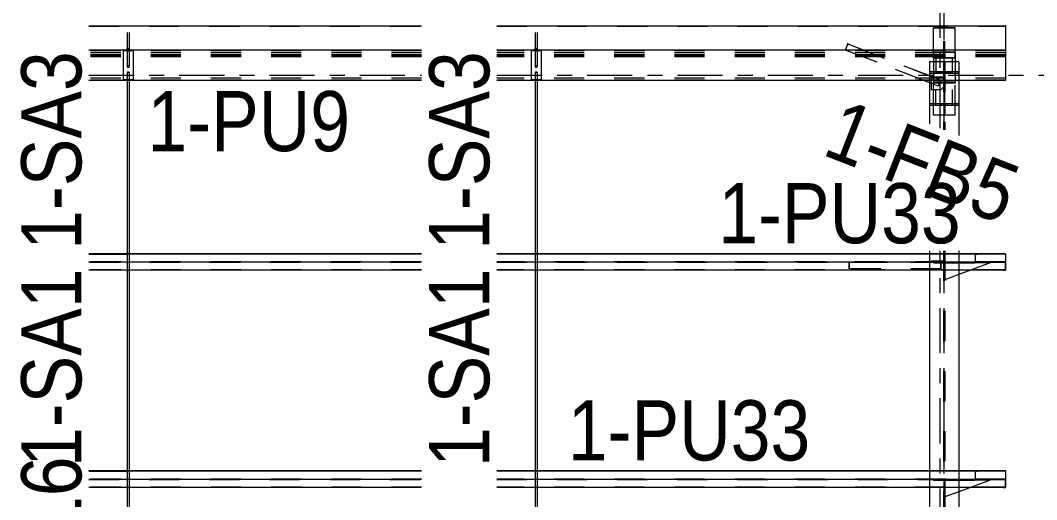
# Model space of a CAD drawing. Header units: millimetres. Extents: x -49 to 1122, y -181 to 639.
# Drawn here: x 1002.4 to 1070, y 532 to 563.9 of the extents above; entities that cross this region are included whole.
import ezdxf

# ---------------------------------------------------------------- set-up
doc = ezdxf.new("R2010")
doc.units = ezdxf.units.MM
for name, pattern in [('XKITLINE00', [0]), ('XKITLINE02', [4, 2, -2]), ('XKITLINE03', [6, 3, -1, 1, -1])]:
    doc.linetypes.add(name, pattern=pattern)
for name, color, linetype, lineweight in [('Part', 2, 'Continuous', 0), ('PartMark', 7, 'Continuous', 0), ('S-grid', 1, 'Continuous', 0)]:
    doc.layers.add(name, color=color, linetype=linetype, lineweight=lineweight)
doc.styles.add('ARIAL', font='ARIAL.TTF')

# ---------------------------------------------------------------- blocks, each defined once
blk = doc.blocks.new('*A1700')
at = {"layer": 'S-grid', "color": 1, "linetype": 'XKITLINE03', "lineweight": 0}
for p, q in [((1006.998, 560.222), (1029.107, 560.222)), ((1034.107, 560.222), (1095.778, 560.222))]:
    blk.add_line(p, q, dxfattribs=at)
blk = doc.blocks.new('*A1703')
at = {"layer": 'S-grid', "color": 1, "linetype": 'XKITLINE03', "lineweight": 0}
for p, q in [((1006.998, 560.222), (1029.107, 560.222)), ((1034.107, 560.222), (1096.056, 560.222))]:
    blk.add_line(p, q, dxfattribs=at)
blk = doc.blocks.new('*A2146')
at = {"layer": 'Part', "color": 7, "linetype": 'XKITLINE02', "lineweight": 0}
for p, q in [((1009.548, 563.04), (1009.548, 562.983)), ((1009.681, 563.04), (1009.681, 562.983)), ((1009.548, 561.879), (1009.548, 560.789)), ((1009.681, 561.879), (1009.681, 560.789)), ((1009.568, 560.835), (1009.548, 560.789)), ((1009.548, 560.789), (1009.568, 560.742)), ((1009.615, 560.855), (1009.568, 560.835)), ((1009.568, 560.742), (1009.615, 560.723)), ((1009.662, 560.835), (1009.615, 560.855)), ((1009.615, 560.723), (1009.662, 560.742)), ((1009.681, 560.789), (1009.662, 560.835)), ((1009.662, 560.742), (1009.681, 560.789))]:
    blk.add_line(p, q, dxfattribs=at)
at = {"layer": 'Part', "color": 2, "linetype": 'XKITLINE00', "lineweight": 0}
for p, q in [((1009.548, 562.983), (1009.548, 561.879)), ((1009.681, 562.983), (1009.681, 561.879))]:
    blk.add_line(p, q, dxfattribs=at)
blk = doc.blocks.new('*A2147')
at = {"layer": 'Part', "color": 7, "linetype": 'XKITLINE02', "lineweight": 0}
for p, q in [((1009.568, 560.414), (1009.548, 560.409)), ((1009.548, 560.409), (1009.548, 559.856)), ((1009.548, 560.409), (1009.568, 560.404)), ((1009.615, 560.416), (1009.568, 560.414)), ((1009.568, 560.404), (1009.615, 560.402)), ((1009.662, 560.414), (1009.615, 560.416)), ((1009.615, 560.402), (1009.662, 560.404)), ((1009.681, 560.409), (1009.662, 560.414)), ((1009.662, 560.404), (1009.681, 560.409)), ((1009.681, 560.409), (1009.681, 559.856)), ((1009.548, 548.342), (1009.548, 547.235)), ((1009.681, 548.342), (1009.681, 547.235)), ((1009.548, 547.235), (1009.568, 547.24)), ((1009.568, 547.23), (1009.548, 547.235)), ((1009.568, 547.24), (1009.615, 547.242)), ((1009.615, 547.228), (1009.568, 547.23)), ((1009.615, 547.242), (1009.662, 547.24)), ((1009.662, 547.23), (1009.615, 547.228)), ((1009.662, 547.24), (1009.681, 547.235)), ((1009.681, 547.235), (1009.662, 547.23))]:
    blk.add_line(p, q, dxfattribs=at)
at = {"layer": 'Part', "color": 2, "linetype": 'XKITLINE00', "lineweight": 0}
for p, q in [((1009.548, 559.856), (1009.548, 548.342)), ((1009.681, 559.856), (1009.681, 548.342))]:
    blk.add_line(p, q, dxfattribs=at)
blk = doc.blocks.new('*A2148')
at = {"layer": 'Part', "color": 7, "linetype": 'XKITLINE02', "lineweight": 0}
for p, q in [((1009.948, 561.823), (1009.281, 561.823)), ((1009.281, 561.823), (1009.281, 559.912)), ((1009.948, 561.823), (1009.948, 559.912)), ((1009.948, 559.912), (1009.281, 559.912))]:
    blk.add_line(p, q, dxfattribs=at)
blk = doc.blocks.new('*A2149')
at = {"layer": 'Part', "color": 7, "linetype": 'XKITLINE02', "lineweight": 0}
for p, q in [((1063.789, 560.085), (1062.956, 560.085)), ((1062.956, 560.079), (1062.956, 560.085)), ((1062.956, 560.085), (1062.956, 559.25)), ((1063.789, 560.079), (1062.956, 560.079)), ((1063.789, 560.079), (1063.789, 560.085)), ((1063.789, 560.085), (1063.789, 559.416)), ((1062.956, 559.25), (1062.956, 559.255)), ((1062.956, 559.25), (1063.622, 559.25)), ((1063.622, 559.25), (1063.789, 559.416)), ((1063.622, 559.25), (1063.622, 559.255))]:
    blk.add_line(p, q, dxfattribs=at)
blk = doc.blocks.new('*A2150')
at = {"layer": 'Part', "color": 7, "linetype": 'XKITLINE02', "lineweight": 0}
for p, q in [((1063.806, 561.378), (1063.806, 562.483)), ((1063.806, 562.483), (1063.861, 562.483)), ((1063.861, 562.483), (1063.861, 561.378)), ((1063.861, 561.378), (1063.806, 561.378))]:
    blk.add_line(p, q, dxfattribs=at)
blk = doc.blocks.new('*A2151')
at = {"layer": 'Part', "color": 7, "linetype": 'XKITLINE02', "lineweight": 0}
for p, q in [((1063.111, 561.372), (1063.111, 563.367)), ((1064.556, 563.367), (1063.111, 563.367)), ((1063.111, 563.361), (1064.556, 563.361)), ((1064.556, 561.372), (1064.556, 563.367)), ((1063.111, 561.378), (1063.111, 561.372)), ((1063.111, 561.378), (1064.556, 561.378)), ((1063.111, 561.372), (1064.556, 561.372)), ((1064.556, 561.372), (1064.556, 561.378))]:
    blk.add_line(p, q, dxfattribs=at)
blk = doc.blocks.new('*A2152')
at = {"layer": 'Part', "color": 7, "linetype": 'XKITLINE02', "lineweight": 0}
for p, q in [((1057.271, 561.886), (1057.434, 562.298)), ((1057.271, 561.889), (1057.426, 562.279)), ((1057.426, 562.279), (1057.426, 562.309)), ((1063.587, 559.873), (1057.426, 562.279)), ((1057.434, 562.298), (1057.434, 562.33)), ((1057.434, 562.298), (1063.595, 559.891)), ((1063.094, 559.615), (1057.271, 561.889)), ((1057.271, 561.889), (1057.271, 561.886)), ((1062.469, 559.856), (1057.271, 561.886)), ((1063.433, 559.48), (1062.861, 559.703)), ((1063.595, 559.891), (1063.433, 559.48)), ((1063.433, 559.48), (1063.433, 559.481)), ((1063.485, 559.615), (1063.587, 559.873)), ((1063.587, 559.876), (1063.587, 559.873)), ((1063.595, 559.891), (1063.595, 559.897))]:
    blk.add_line(p, q, dxfattribs=at)
at = {"layer": 'Part', "color": 2, "linetype": 'XKITLINE00', "lineweight": 0}
blk.add_line((1062.861, 559.703), (1062.469, 559.856), dxfattribs=at)
blk = doc.blocks.new('*A2153')
at = {"layer": 'Part', "color": 7, "linetype": 'XKITLINE02', "lineweight": 0}
for p, q in [((1036.657, 561.893), (1036.657, 562.039)), ((1036.677, 561.94), (1036.657, 561.893)), ((1036.724, 561.959), (1036.677, 561.94)), ((1036.771, 561.94), (1036.724, 561.959)), ((1036.791, 561.893), (1036.771, 561.94)), ((1036.791, 561.893), (1036.791, 562.039)), ((1036.657, 561.893), (1036.677, 561.847)), ((1036.677, 561.847), (1036.724, 561.828)), ((1036.724, 561.828), (1036.771, 561.847)), ((1036.771, 561.847), (1036.791, 561.893))]:
    blk.add_line(p, q, dxfattribs=at)
blk = doc.blocks.new('*A2154')
at = {"layer": 'Part', "color": 2, "linetype": 'XKITLINE00', "lineweight": 0}
for p, q in [((1063.806, 559.69), (1063.806, 558.579)), ((1063.861, 559.69), (1063.861, 558.579)), ((1063.806, 558.579), (1063.861, 558.579))]:
    blk.add_line(p, q, dxfattribs=at)
at = {"layer": 'Part', "color": 7, "linetype": 'XKITLINE02', "lineweight": 0}
blk.add_line((1063.806, 559.69), (1063.861, 559.69), dxfattribs=at)
blk.add_line((1063.806, 559.69), (1063.861, 559.69), dxfattribs=at)
blk = doc.blocks.new('*A2155')
at = {"layer": 'Part', "color": 2, "linetype": 'XKITLINE00', "lineweight": 0}
for p, q in [((1063.111, 559.69), (1063.111, 559.745)), ((1063.111, 559.745), (1064.556, 559.745)), ((1064.556, 559.69), (1063.111, 559.69)), ((1064.556, 559.745), (1064.556, 559.69))]:
    blk.add_line(p, q, dxfattribs=at)
blk = doc.blocks.new('*A2156')
at = {"layer": 'Part', "color": 2, "linetype": 'XKITLINE00', "lineweight": 0}
for p, q in [((1063.111, 561.745), (1063.111, 559.745)), ((1064.556, 561.745), (1063.111, 561.745)), ((1064.556, 561.745), (1064.556, 559.745)), ((1064.556, 559.745), (1063.111, 559.745))]:
    blk.add_line(p, q, dxfattribs=at)
at = {"layer": 'Part', "color": 7, "linetype": 'XKITLINE02', "lineweight": 0}
for p, q in [((1063.111, 561.745), (1064.556, 561.745)), ((1063.111, 559.745), (1064.556, 559.745))]:
    blk.add_line(p, q, dxfattribs=at)
blk = doc.blocks.new('*A2157')
at = {"layer": 'Part', "color": 7, "linetype": 'XKITLINE02', "lineweight": 0}
for p, q in [((1063.611, 547.778), (1057.255, 547.778)), ((1057.255, 547.778), (1057.255, 547.756)), ((1063.598, 547.756), (1057.255, 547.756)), ((1057.515, 547.333), (1057.515, 547.756)), ((1057.529, 547.333), (1057.529, 547.778)), ((1063.338, 547.756), (1063.338, 547.778)), ((1063.338, 547.778), (1063.611, 547.778)), ((1063.598, 547.756), (1063.338, 547.756)), ((1063.598, 547.333), (1063.598, 547.756)), ((1063.611, 547.778), (1063.611, 547.333)), ((1063.611, 547.333), (1057.515, 547.333)), ((1063.611, 547.333), (1063.598, 547.333))]:
    blk.add_line(p, q, dxfattribs=at)
blk = doc.blocks.new('*A2158')
at = {"layer": 'Part', "color": 7, "linetype": 'XKITLINE02', "lineweight": 0}
for p, q in [((1062.956, 547.778), (1062.956, 547.833)), ((1063.789, 547.833), (1062.956, 547.833)), ((1063.789, 547.833), (1062.956, 547.833)), ((1062.956, 547.778), (1063.789, 547.778)), ((1063.789, 547.778), (1062.956, 547.778)), ((1062.956, 547.778), (1062.956, 547.778)), ((1063.622, 547.778), (1063.622, 547.833)), ((1063.789, 547.778), (1063.789, 547.833)), ((1063.789, 547.778), (1063.789, 547.778))]:
    blk.add_line(p, q, dxfattribs=at)
blk = doc.blocks.new('*A2159')
at = {"layer": 'Part', "color": 7, "linetype": 'XKITLINE02', "lineweight": 0}
for p, q in [((1063.806, 547.722), (1063.806, 547.242)), ((1063.806, 547.722), (1063.861, 547.722)), ((1063.861, 547.722), (1063.806, 547.722)), ((1063.861, 547.242), (1063.861, 547.722))]:
    blk.add_line(p, q, dxfattribs=at)
at = {"layer": 'Part', "color": 2, "linetype": 'XKITLINE00', "lineweight": 0}
for p, q in [((1063.806, 547.242), (1063.806, 546.611)), ((1063.861, 546.611), (1063.861, 547.242)), ((1063.806, 546.611), (1063.861, 546.611))]:
    blk.add_line(p, q, dxfattribs=at)
blk = doc.blocks.new('*A2160')
at = {"layer": 'Part', "color": 7, "linetype": 'XKITLINE02', "lineweight": 0}
for p, q in [((1063.111, 547.722), (1063.111, 547.778)), ((1063.111, 547.778), (1064.556, 547.778)), ((1064.556, 547.722), (1064.556, 547.778)), ((1063.111, 547.722), (1064.556, 547.722))]:
    blk.add_line(p, q, dxfattribs=at)
blk = doc.blocks.new('*A2161')
at = {"layer": 'Part', "color": 7, "linetype": 'XKITLINE02', "lineweight": 0}
for p, q in [((1063.794, 558.296), (1062.861, 558.296)), ((1062.861, 558.296), (1062.861, 558.207)), ((1062.861, 558.207), (1063.794, 558.207)), ((1063.628, 558.296), (1063.628, 558.207)), ((1063.794, 558.207), (1063.794, 558.296))]:
    blk.add_line(p, q, dxfattribs=at)
blk = doc.blocks.new('*A2162')
at = {"layer": 'Part', "color": 7, "linetype": 'XKITLINE02', "lineweight": 0}
for p, q in [((1063.794, 560.441), (1062.861, 560.441)), ((1062.861, 560.441), (1062.861, 560.352)), ((1062.861, 560.352), (1063.794, 560.352)), ((1063.628, 560.441), (1063.628, 560.352)), ((1063.794, 560.352), (1063.794, 560.441))]:
    blk.add_line(p, q, dxfattribs=at)
blk = doc.blocks.new('*A2163')
at = {"layer": 'Part', "color": 7, "linetype": 'XKITLINE02', "lineweight": 0}
for p, q in [((1063.8, 558.295), (1063.8, 557.555)), ((1063.867, 558.295), (1063.8, 558.295)), ((1063.8, 558.227), (1063.867, 558.227)), ((1063.8, 558.201), (1063.867, 558.201)), ((1063.8, 558.043), (1063.867, 558.043)), ((1063.867, 558.295), (1063.867, 557.555)), ((1063.8, 557.578), (1063.867, 557.578)), ((1063.8, 557.555), (1063.867, 557.555))]:
    blk.add_line(p, q, dxfattribs=at)
blk = doc.blocks.new('*A2164')
at = {"layer": 'Part', "color": 7, "linetype": 'XKITLINE02', "lineweight": 0}
for p, q in [((1063.8, 561.126), (1063.8, 560.461)), ((1063.867, 561.126), (1063.8, 561.126)), ((1063.8, 561.11), (1063.867, 561.11)), ((1063.8, 560.644), (1063.867, 560.644)), ((1063.8, 560.61), (1063.867, 560.61)), ((1063.867, 561.126), (1063.867, 560.461)), ((1063.8, 560.537), (1063.867, 560.537)), ((1063.8, 560.461), (1063.867, 560.461))]:
    blk.add_line(p, q, dxfattribs=at)
blk = doc.blocks.new('*A2165')
at = {"layer": 'Part', "color": 7, "linetype": 'XKITLINE02', "lineweight": 0}
for p, q in [((1063.111, 557.555), (1063.111, 561.11)), ((1064.556, 561.11), (1063.111, 561.11)), ((1064.556, 557.555), (1064.556, 561.11)), ((1064.556, 557.555), (1063.111, 557.555))]:
    blk.add_line(p, q, dxfattribs=at)
blk = doc.blocks.new('*A2166')
at = {"layer": 'Part', "color": 7, "linetype": 'XKITLINE02', "lineweight": 0}
for p, q in [((1036.657, 563.04), (1036.657, 562.983)), ((1036.791, 563.04), (1036.791, 562.983)), ((1036.657, 561.879), (1036.657, 560.789)), ((1036.791, 561.879), (1036.791, 560.789)), ((1036.677, 560.835), (1036.657, 560.789)), ((1036.657, 560.789), (1036.677, 560.742)), ((1036.724, 560.855), (1036.677, 560.835)), ((1036.677, 560.742), (1036.724, 560.723)), ((1036.771, 560.835), (1036.724, 560.855)), ((1036.724, 560.723), (1036.771, 560.742)), ((1036.791, 560.789), (1036.771, 560.835)), ((1036.771, 560.742), (1036.791, 560.789))]:
    blk.add_line(p, q, dxfattribs=at)
at = {"layer": 'Part', "color": 2, "linetype": 'XKITLINE00', "lineweight": 0}
for p, q in [((1036.657, 562.983), (1036.657, 561.879)), ((1036.791, 562.983), (1036.791, 561.879))]:
    blk.add_line(p, q, dxfattribs=at)
blk = doc.blocks.new('*A2167')
at = {"layer": 'Part', "color": 7, "linetype": 'XKITLINE02', "lineweight": 0}
for p, q in [((1036.677, 560.414), (1036.657, 560.409)), ((1036.657, 560.409), (1036.657, 559.856)), ((1036.657, 560.409), (1036.677, 560.404)), ((1036.724, 560.416), (1036.677, 560.414)), ((1036.677, 560.404), (1036.724, 560.402)), ((1036.771, 560.414), (1036.724, 560.416)), ((1036.724, 560.402), (1036.771, 560.404)), ((1036.791, 560.409), (1036.771, 560.414)), ((1036.771, 560.404), (1036.791, 560.409)), ((1036.791, 560.409), (1036.791, 559.856)), ((1036.657, 548.342), (1036.657, 547.235)), ((1036.791, 548.342), (1036.791, 547.235)), ((1036.657, 547.235), (1036.677, 547.24)), ((1036.677, 547.23), (1036.657, 547.235)), ((1036.677, 547.24), (1036.724, 547.242)), ((1036.724, 547.228), (1036.677, 547.23)), ((1036.724, 547.242), (1036.771, 547.24)), ((1036.771, 547.23), (1036.724, 547.228)), ((1036.771, 547.24), (1036.791, 547.235)), ((1036.791, 547.235), (1036.771, 547.23))]:
    blk.add_line(p, q, dxfattribs=at)
at = {"layer": 'Part', "color": 2, "linetype": 'XKITLINE00', "lineweight": 0}
for p, q in [((1036.657, 559.856), (1036.657, 548.342)), ((1036.791, 559.856), (1036.791, 548.342))]:
    blk.add_line(p, q, dxfattribs=at)
blk = doc.blocks.new('*A2168')
at = {"layer": 'Part', "color": 7, "linetype": 'XKITLINE02', "lineweight": 0}
for p, q in [((1037.057, 561.823), (1036.391, 561.823)), ((1036.391, 561.823), (1036.391, 559.912)), ((1037.057, 561.823), (1037.057, 559.912)), ((1037.057, 559.912), (1036.391, 559.912))]:
    blk.add_line(p, q, dxfattribs=at)
blk = doc.blocks.new('*A2169')
at = {"layer": 'Part', "color": 7, "linetype": 'XKITLINE02', "lineweight": 0}
for p, q in [((1066.056, 533.889), (1065.889, 533.889)), ((1065.889, 533.889), (1065.889, 533.333)), ((1065.909, 533.353), (1065.909, 533.869)), ((1065.909, 533.869), (1066.056, 533.869)), ((1066.056, 533.869), (1066.056, 533.889)), ((1065.889, 533.333), (1067.891, 533.333)), ((1067.911, 533.353), (1065.909, 533.353)), ((1067.891, 533.333), (1067.891, 532.818)), ((1067.911, 532.798), (1067.911, 533.353)), ((1067.891, 532.818), (1067.744, 532.818)), ((1067.744, 532.818), (1067.744, 532.798)), ((1067.744, 532.798), (1067.911, 532.798))]:
    blk.add_line(p, q, dxfattribs=at)
blk = doc.blocks.new('*A2172')
at = {"layer": 'Part', "color": 7, "linetype": 'XKITLINE02', "lineweight": 0}
for p, q in [((1063.872, 533.278), (1063.872, 532.167)), ((1066.889, 533.278), (1063.872, 533.278)), ((1066.889, 533.278), (1065.586, 532.798)), ((1064.806, 532.51), (1063.872, 532.167))]:
    blk.add_line(p, q, dxfattribs=at)
at = {"layer": 'Part', "color": 2, "linetype": 'XKITLINE00', "lineweight": 0}
blk.add_line((1065.586, 532.798), (1064.806, 532.51), dxfattribs=at)
blk = doc.blocks.new('*A2173')
at = {"layer": 'Part', "color": 7, "linetype": 'XKITLINE02', "lineweight": 0}
for p, q in [((1063.872, 533.333), (1063.872, 533.278)), ((1067.761, 533.333), (1063.872, 533.333)), ((1063.872, 533.278), (1067.761, 533.278)), ((1067.761, 533.278), (1067.761, 533.333))]:
    blk.add_line(p, q, dxfattribs=at)
blk = doc.blocks.new('*A2178')
at = {"layer": 'Part', "color": 7, "linetype": 'XKITLINE02', "lineweight": 0}
for p, q in [((1066.056, 548.333), (1065.889, 548.333)), ((1065.889, 548.333), (1065.889, 547.778)), ((1065.889, 547.778), (1067.891, 547.778)), ((1065.909, 547.798), (1065.909, 548.313)), ((1065.909, 548.313), (1066.056, 548.313)), ((1067.911, 547.798), (1065.909, 547.798)), ((1066.056, 548.313), (1066.056, 548.333)), ((1067.891, 547.778), (1067.891, 547.262)), ((1067.911, 547.242), (1067.911, 547.798)), ((1067.891, 547.262), (1067.744, 547.262)), ((1067.744, 547.262), (1067.744, 547.242)), ((1067.744, 547.242), (1067.911, 547.242))]:
    blk.add_line(p, q, dxfattribs=at)
blk = doc.blocks.new('*A2179')
at = {"layer": 'Part', "color": 7, "linetype": 'XKITLINE02', "lineweight": 0}
for p, q in [((1063.872, 547.778), (1063.872, 547.722)), ((1067.761, 547.778), (1063.872, 547.778)), ((1067.761, 547.722), (1067.761, 547.778)), ((1063.872, 547.722), (1067.761, 547.722))]:
    blk.add_line(p, q, dxfattribs=at)
blk = doc.blocks.new('*A2180')
at = {"layer": 'Part', "color": 7, "linetype": 'XKITLINE02', "lineweight": 0}
for p, q in [((1063.872, 547.722), (1063.872, 546.611)), ((1066.889, 547.722), (1063.872, 547.722)), ((1066.889, 547.722), (1065.586, 547.242)), ((1064.806, 546.955), (1063.872, 546.611))]:
    blk.add_line(p, q, dxfattribs=at)
at = {"layer": 'Part', "color": 2, "linetype": 'XKITLINE00', "lineweight": 0}
blk.add_line((1065.586, 547.242), (1064.806, 546.955), dxfattribs=at)
blk = doc.blocks.new('*A2181')
at = {"layer": 'Part', "color": 7, "linetype": 'XKITLINE02', "lineweight": 0}
for p, q in [((1064.806, 558.296), (1063.872, 558.296)), ((1063.872, 558.296), (1063.872, 558.207)), ((1063.872, 558.207), (1064.806, 558.207)), ((1064.039, 558.296), (1064.039, 558.207)), ((1064.806, 558.207), (1064.806, 558.296))]:
    blk.add_line(p, q, dxfattribs=at)
blk = doc.blocks.new('*A2182')
at = {"layer": 'Part', "color": 7, "linetype": 'XKITLINE02', "lineweight": 0}
for p, q in [((1064.806, 560.441), (1063.872, 560.441)), ((1063.872, 560.441), (1063.872, 560.352)), ((1063.872, 560.352), (1064.806, 560.352)), ((1064.039, 560.441), (1064.039, 560.352)), ((1064.806, 560.352), (1064.806, 560.441))]:
    blk.add_line(p, q, dxfattribs=at)
blk = doc.blocks.new('*A2341')
at = {"layer": 'S-grid', "color": 1, "linetype": 'XKITLINE03', "lineweight": 0}
for p, q in [((1063.556, 556.694), (1063.556, 621.333)), ((1063.556, 427.722), (1063.556, 548.533))]:
    blk.add_line(p, q, dxfattribs=at)
blk = doc.blocks.new('*A2343')
at = {"layer": 'S-grid', "color": 1, "linetype": 'XKITLINE03', "lineweight": 0}
for p, q in [((1063.833, 556.586), (1063.833, 621.333)), ((1063.833, 427.722), (1063.833, 548.533))]:
    blk.add_line(p, q, dxfattribs=at)
blk = doc.blocks.new('*A2360')
at = {"layer": 'Part', "color": 7, "linetype": 'XKITLINE02', "lineweight": 0}
for p, q in [((1062.861, 561.11), (1062.861, 559.856)), ((1064.806, 561.11), (1062.861, 561.11)), ((1063.794, 561.11), (1063.794, 556.601)), ((1063.872, 561.11), (1063.872, 556.571)), ((1064.806, 561.11), (1064.806, 559.856)), ((1063.794, 548.533), (1063.794, 460.111)), ((1063.872, 548.533), (1063.872, 460.111)), ((1062.861, 548.333), (1062.861, 547.242)), ((1064.806, 548.333), (1064.806, 547.242)), ((1062.861, 533.889), (1062.861, 532.798)), ((1064.806, 533.889), (1064.806, 532.798))]:
    blk.add_line(p, q, dxfattribs=at)
at = {"layer": 'Part', "color": 2, "linetype": 'XKITLINE00', "lineweight": 0}
for p, q in [((1062.861, 559.856), (1062.861, 556.966)), ((1064.806, 559.856), (1064.806, 556.206)), ((1062.861, 548.533), (1062.861, 548.333)), ((1064.806, 548.533), (1064.806, 548.333)), ((1062.861, 547.242), (1062.861, 533.889)), ((1064.806, 547.242), (1064.806, 533.889)), ((1062.861, 532.798), (1062.861, 513.498)), ((1064.806, 532.798), (1064.806, 513.293))]:
    blk.add_line(p, q, dxfattribs=at)
blk = doc.blocks.new('*A2370')
at = {"layer": 'Part', "color": 2, "linetype": 'XKITLINE00', "lineweight": 0}
for p, q in [((1036.677, 548.345), (1036.657, 548.342)), ((1036.657, 548.342), (1036.657, 547.798)), ((1036.657, 548.342), (1036.677, 548.339)), ((1036.724, 548.347), (1036.677, 548.345)), ((1036.677, 548.339), (1036.724, 548.337)), ((1036.771, 548.345), (1036.724, 548.347)), ((1036.724, 548.337), (1036.771, 548.339)), ((1036.791, 548.342), (1036.771, 548.345)), ((1036.771, 548.339), (1036.791, 548.342)), ((1036.791, 548.342), (1036.791, 547.798)), ((1036.657, 547.242), (1036.657, 533.898)), ((1036.791, 547.242), (1036.791, 533.898))]:
    blk.add_line(p, q, dxfattribs=at)
at = {"layer": 'Part', "color": 7, "linetype": 'XKITLINE02', "lineweight": 0}
for p, q in [((1036.657, 547.798), (1036.657, 547.242)), ((1036.791, 547.798), (1036.791, 547.242)), ((1036.657, 533.898), (1036.657, 532.789)), ((1036.791, 533.898), (1036.791, 532.789)), ((1036.657, 532.789), (1036.677, 532.792)), ((1036.677, 532.786), (1036.657, 532.789)), ((1036.677, 532.792), (1036.724, 532.794)), ((1036.724, 532.784), (1036.677, 532.786)), ((1036.724, 532.794), (1036.771, 532.792)), ((1036.771, 532.786), (1036.724, 532.784)), ((1036.771, 532.792), (1036.791, 532.789)), ((1036.791, 532.789), (1036.771, 532.786))]:
    blk.add_line(p, q, dxfattribs=at)
blk = doc.blocks.new('*A2371')
at = {"layer": 'Part', "color": 7, "linetype": 'XKITLINE02', "lineweight": 0}
for p, q in [((1063.806, 533.278), (1063.806, 532.798)), ((1063.806, 533.278), (1063.861, 533.278)), ((1063.861, 533.278), (1063.806, 533.278)), ((1063.861, 532.798), (1063.861, 533.278))]:
    blk.add_line(p, q, dxfattribs=at)
at = {"layer": 'Part', "color": 2, "linetype": 'XKITLINE00', "lineweight": 0}
for p, q in [((1063.806, 532.798), (1063.806, 532.167)), ((1063.861, 532.167), (1063.861, 532.798)), ((1063.806, 532.167), (1063.861, 532.167))]:
    blk.add_line(p, q, dxfattribs=at)
blk = doc.blocks.new('*A2372')
at = {"layer": 'Part', "color": 7, "linetype": 'XKITLINE02', "lineweight": 0}
for p, q in [((1063.111, 533.278), (1063.111, 533.333)), ((1063.111, 533.333), (1064.556, 533.333)), ((1063.111, 533.278), (1064.556, 533.278)), ((1064.556, 533.278), (1064.556, 533.333))]:
    blk.add_line(p, q, dxfattribs=at)
blk = doc.blocks.new('*A2405')
at = {"layer": 'Part', "color": 2, "linetype": 'XKITLINE00', "lineweight": 0}
for p, q in [((1029.107, 561.879), (1006.998, 561.879)), ((1067.911, 561.879), (1034.107, 561.879)), ((1067.911, 561.879), (1067.911, 559.856)), ((1029.107, 559.856), (1006.998, 559.856)), ((1063.111, 559.856), (1034.107, 559.856)), ((1067.911, 559.856), (1064.556, 559.856))]:
    blk.add_line(p, q, dxfattribs=at)
at = {"layer": 'Part', "color": 7, "linetype": 'XKITLINE02', "lineweight": 0}
for p, q in [((1029.107, 561.859), (1006.998, 561.859)), ((1029.107, 561.712), (1006.998, 561.712)), ((1067.911, 561.859), (1034.107, 561.859)), ((1067.911, 561.712), (1034.107, 561.712)), ((1029.107, 560.023), (1006.998, 560.023)), ((1067.911, 560.023), (1034.107, 560.023)), ((1029.107, 559.876), (1006.998, 559.876)), ((1067.911, 559.876), (1034.107, 559.876)), ((1064.556, 559.856), (1063.111, 559.856))]:
    blk.add_line(p, q, dxfattribs=at)
blk = doc.blocks.new('*A2411')
at = {"layer": 'Part', "color": 7, "linetype": 'XKITLINE02', "lineweight": 0}
for p, q in [((1009.548, 561.893), (1009.548, 562.039)), ((1009.568, 561.94), (1009.548, 561.893)), ((1009.615, 561.959), (1009.568, 561.94)), ((1009.662, 561.94), (1009.615, 561.959)), ((1009.681, 561.893), (1009.662, 561.94)), ((1009.681, 561.893), (1009.681, 562.039)), ((1009.548, 561.893), (1009.568, 561.847)), ((1009.568, 561.847), (1009.615, 561.828)), ((1009.615, 561.828), (1009.662, 561.847)), ((1009.662, 561.847), (1009.681, 561.893))]:
    blk.add_line(p, q, dxfattribs=at)
blk = doc.blocks.new('*A2492')
at = {"layer": 'Part', "color": 2, "linetype": 'XKITLINE00', "lineweight": 0}
for p, q in [((1009.548, 548.333), (1006.998, 548.333)), ((1006.998, 548.313), (1009.548, 548.313)), ((1006.998, 547.798), (1029.107, 547.798)), ((1029.107, 548.333), (1009.681, 548.333)), ((1029.107, 548.313), (1009.681, 548.313)), ((1036.657, 548.333), (1034.107, 548.333)), ((1036.657, 548.313), (1034.107, 548.313)), ((1034.107, 547.798), (1067.911, 547.798)), ((1067.911, 548.333), (1036.791, 548.333)), ((1067.911, 548.313), (1036.791, 548.313)), ((1067.911, 548.333), (1067.911, 548.313)), ((1067.911, 548.313), (1067.911, 547.242)), ((1029.107, 547.242), (1006.998, 547.242)), ((1067.911, 547.242), (1034.107, 547.242))]:
    blk.add_line(p, q, dxfattribs=at)
at = {"layer": 'Part', "color": 7, "linetype": 'XKITLINE02', "lineweight": 0}
for p, q in [((1029.107, 547.798), (1006.998, 547.798)), ((1006.998, 547.778), (1029.107, 547.778)), ((1029.107, 547.778), (1006.998, 547.778)), ((1029.107, 548.333), (1009.548, 548.333)), ((1009.681, 548.333), (1009.548, 548.333)), ((1009.681, 548.313), (1009.548, 548.313)), ((1036.791, 548.333), (1034.107, 548.333)), ((1067.911, 547.798), (1034.107, 547.798)), ((1034.107, 547.778), (1067.911, 547.778)), ((1067.911, 547.778), (1034.107, 547.778)), ((1036.791, 548.313), (1036.657, 548.313)), ((1067.911, 548.313), (1036.657, 548.313)), ((1029.107, 547.262), (1006.998, 547.262)), ((1067.911, 547.262), (1034.107, 547.262))]:
    blk.add_line(p, q, dxfattribs=at)
blk = doc.blocks.new('*A2493')
at = {"layer": 'Part', "color": 2, "linetype": 'XKITLINE00', "lineweight": 0}
for p, q in [((1009.548, 533.889), (1006.998, 533.889)), ((1006.998, 533.869), (1009.548, 533.869)), ((1029.107, 533.889), (1009.681, 533.889)), ((1029.107, 533.869), (1009.681, 533.869)), ((1036.657, 533.889), (1034.107, 533.889)), ((1036.657, 533.869), (1034.107, 533.869)), ((1067.911, 533.889), (1036.791, 533.889)), ((1067.911, 533.869), (1036.791, 533.869)), ((1067.911, 533.889), (1067.911, 533.869)), ((1067.911, 533.869), (1067.911, 532.798)), ((1006.998, 533.353), (1029.107, 533.353)), ((1034.107, 533.353), (1067.911, 533.353)), ((1029.107, 532.798), (1006.998, 532.798)), ((1067.911, 532.798), (1034.107, 532.798))]:
    blk.add_line(p, q, dxfattribs=at)
at = {"layer": 'Part', "color": 7, "linetype": 'XKITLINE02', "lineweight": 0}
for p, q in [((1029.107, 533.889), (1009.548, 533.889)), ((1009.681, 533.889), (1009.548, 533.889)), ((1009.681, 533.869), (1009.548, 533.869)), ((1036.791, 533.889), (1034.107, 533.889)), ((1036.791, 533.869), (1036.657, 533.869)), ((1067.911, 533.869), (1036.657, 533.869)), ((1029.107, 533.353), (1006.998, 533.353)), ((1006.998, 533.333), (1029.107, 533.333)), ((1029.107, 533.333), (1006.998, 533.333)), ((1067.911, 533.353), (1034.107, 533.353)), ((1034.107, 533.333), (1067.911, 533.333)), ((1067.911, 533.333), (1034.107, 533.333)), ((1029.107, 532.818), (1006.998, 532.818)), ((1067.911, 532.818), (1034.107, 532.818))]:
    blk.add_line(p, q, dxfattribs=at)
blk = doc.blocks.new('*A2514')
at = {"layer": 'Part', "color": 2, "linetype": 'XKITLINE00', "lineweight": 0}
for p, q in [((1009.568, 533.901), (1009.548, 533.898)), ((1009.548, 533.898), (1009.548, 533.353)), ((1009.548, 533.898), (1009.568, 533.894)), ((1009.615, 533.902), (1009.568, 533.901)), ((1009.568, 533.894), (1009.615, 533.893)), ((1009.662, 533.901), (1009.615, 533.902)), ((1009.615, 533.893), (1009.662, 533.894)), ((1009.681, 533.898), (1009.662, 533.901)), ((1009.662, 533.894), (1009.681, 533.898)), ((1009.681, 533.898), (1009.681, 533.353)), ((1009.548, 532.798), (1009.548, 518.582)), ((1009.681, 532.798), (1009.681, 518.567)), ((1009.548, 518.023), (1009.548, 518.01)), ((1009.568, 518.007), (1009.548, 518.01)), ((1009.615, 518.006), (1009.568, 518.007)), ((1009.662, 518.007), (1009.615, 518.006)), ((1009.677, 518.009), (1009.662, 518.007))]:
    blk.add_line(p, q, dxfattribs=at)
at = {"layer": 'Part', "color": 7, "linetype": 'XKITLINE02', "lineweight": 0}
for p, q in [((1009.548, 533.353), (1009.548, 532.798)), ((1009.681, 533.353), (1009.681, 532.798)), ((1009.548, 518.582), (1009.548, 518.023)), ((1009.681, 518.567), (1009.681, 518.01)), ((1009.548, 518.01), (1009.568, 518.013)), ((1009.568, 518.013), (1009.615, 518.015)), ((1009.615, 518.015), (1009.662, 518.013)), ((1009.662, 518.013), (1009.681, 518.01)), ((1009.681, 518.01), (1009.677, 518.009))]:
    blk.add_line(p, q, dxfattribs=at)
blk = doc.blocks.new('*A2515')
at = {"layer": 'Part', "color": 2, "linetype": 'XKITLINE00', "lineweight": 0}
for p, q in [((1009.568, 548.345), (1009.548, 548.342)), ((1009.548, 548.342), (1009.548, 547.798)), ((1009.548, 548.342), (1009.568, 548.339)), ((1009.615, 548.347), (1009.568, 548.345)), ((1009.568, 548.339), (1009.615, 548.337)), ((1009.662, 548.345), (1009.615, 548.347)), ((1009.615, 548.337), (1009.662, 548.339)), ((1009.681, 548.342), (1009.662, 548.345)), ((1009.662, 548.339), (1009.681, 548.342)), ((1009.681, 548.342), (1009.681, 547.798)), ((1009.548, 547.242), (1009.548, 533.898)), ((1009.681, 547.242), (1009.681, 533.898))]:
    blk.add_line(p, q, dxfattribs=at)
at = {"layer": 'Part', "color": 7, "linetype": 'XKITLINE02', "lineweight": 0}
for p, q in [((1009.548, 547.798), (1009.548, 547.242)), ((1009.681, 547.798), (1009.681, 547.242)), ((1009.548, 533.898), (1009.548, 532.789)), ((1009.681, 533.898), (1009.681, 532.789)), ((1009.548, 532.789), (1009.568, 532.792)), ((1009.568, 532.786), (1009.548, 532.789)), ((1009.568, 532.792), (1009.615, 532.794)), ((1009.615, 532.784), (1009.568, 532.786)), ((1009.615, 532.794), (1009.662, 532.792)), ((1009.662, 532.786), (1009.615, 532.784)), ((1009.662, 532.792), (1009.681, 532.789)), ((1009.681, 532.789), (1009.662, 532.786))]:
    blk.add_line(p, q, dxfattribs=at)
blk = doc.blocks.new('*A2517')
at = {"layer": 'Part', "color": 2, "linetype": 'XKITLINE00', "lineweight": 0}
for p, q in [((1036.677, 533.901), (1036.657, 533.898)), ((1036.657, 533.898), (1036.657, 533.353)), ((1036.657, 533.898), (1036.677, 533.895)), ((1036.724, 533.902), (1036.677, 533.901)), ((1036.677, 533.895), (1036.724, 533.894)), ((1036.771, 533.901), (1036.724, 533.902)), ((1036.724, 533.894), (1036.771, 533.895)), ((1036.791, 533.898), (1036.771, 533.901)), ((1036.771, 533.895), (1036.791, 533.898)), ((1036.791, 533.898), (1036.791, 533.353)), ((1036.657, 532.798), (1036.657, 515.723)), ((1036.791, 532.798), (1036.791, 515.709)), ((1036.657, 515.164), (1036.657, 515.151)), ((1036.677, 515.148), (1036.657, 515.151)), ((1036.724, 515.147), (1036.677, 515.148)), ((1036.771, 515.148), (1036.724, 515.147)), ((1036.787, 515.15), (1036.771, 515.148))]:
    blk.add_line(p, q, dxfattribs=at)
at = {"layer": 'Part', "color": 7, "linetype": 'XKITLINE02', "lineweight": 0}
for p, q in [((1036.657, 533.353), (1036.657, 532.798)), ((1036.791, 533.353), (1036.791, 532.798)), ((1036.657, 515.723), (1036.657, 515.164)), ((1036.791, 515.709), (1036.791, 515.151)), ((1036.657, 515.151), (1036.677, 515.154)), ((1036.677, 515.154), (1036.724, 515.155)), ((1036.724, 515.155), (1036.771, 515.154)), ((1036.771, 515.154), (1036.791, 515.151)), ((1036.791, 515.151), (1036.787, 515.15))]:
    blk.add_line(p, q, dxfattribs=at)
blk = doc.blocks.new('*A2525')
at = {"layer": 'Part', "color": 2, "linetype": 'XKITLINE00', "lineweight": 0}
for p, q in [((1006.998, 563.492), (1029.107, 563.492)), ((1034.107, 563.492), (1067.911, 563.492)), ((1067.911, 563.539), (1067.911, 563.492)), ((1067.911, 563.492), (1067.911, 561.879))]:
    blk.add_line(p, q, dxfattribs=at)
at = {"layer": 'Part', "color": 7, "linetype": 'XKITLINE02', "lineweight": 0}
for p, q in [((1006.998, 563.474), (1029.107, 563.474)), ((1034.107, 563.474), (1067.911, 563.474)), ((1029.107, 561.592), (1006.998, 561.592)), ((1029.107, 561.59), (1006.998, 561.59)), ((1029.107, 561.501), (1006.998, 561.501)), ((1029.107, 561.483), (1006.998, 561.483)), ((1029.107, 561.446), (1006.998, 561.446)), ((1029.107, 561.424), (1006.998, 561.424)), ((1067.911, 561.592), (1034.107, 561.592)), ((1067.911, 561.59), (1034.107, 561.59)), ((1067.911, 561.501), (1034.107, 561.501)), ((1067.911, 561.483), (1034.107, 561.483)), ((1067.911, 561.446), (1034.107, 561.446)), ((1067.911, 561.424), (1034.107, 561.424)), ((1067.911, 561.879), (1067.911, 561.424))]:
    blk.add_line(p, q, dxfattribs=at)
blk = doc.blocks.new('*A2526')
at = {"layer": 'Part', "color": 7, "linetype": 'XKITLINE02', "lineweight": 0}
for p, q in [((1063.278, 561.394), (1063.278, 560.349)), ((1063.802, 561.299), (1063.802, 558.304)), ((1063.864, 558.304), (1063.864, 561.299)), ((1064.389, 560.349), (1064.389, 561.394)), ((1063.278, 560.444), (1064.389, 560.444)), ((1063.278, 560.349), (1063.802, 560.349)), ((1063.864, 560.349), (1064.389, 560.349)), ((1063.278, 558.209), (1063.278, 559.255)), ((1064.389, 558.209), (1064.389, 559.255)), ((1063.802, 558.304), (1063.278, 558.304)), ((1063.278, 558.209), (1064.389, 558.209)), ((1064.389, 558.304), (1063.864, 558.304))]:
    blk.add_line(p, q, dxfattribs=at)
blk = doc.blocks.new('*A2808')
at = {"layer": 'PartMark', "color": 3, "style": 'ARIAL', "width": 0.85}
blk.add_text('1-PU9', height=4, dxfattribs=at).set_placement((1010.889, 555.156))
blk = doc.blocks.new('*A2811')
at = {"layer": 'PartMark', "color": 3, "style": 'ARIAL', "width": 0.85}
blk.add_text('1-SA3', height=4, rotation=90.00021, dxfattribs=at).set_placement((1006.498, 548.603))
blk = doc.blocks.new('*A2812')
at = {"layer": 'PartMark', "color": 3, "style": 'ARIAL', "width": 0.85}
blk.add_text('1-FB5', height=4, rotation=-21.33122, dxfattribs=at).set_placement((1055.638, 554.956))
blk = doc.blocks.new('*A2813')
at = {"layer": 'PartMark', "color": 3, "style": 'ARIAL', "width": 0.85}
blk.add_text('1-SA3', height=4, rotation=90.00021, dxfattribs=at).set_placement((1033.607, 548.603))
blk = doc.blocks.new('*A2831')
at = {"layer": 'PartMark', "color": 3, "style": 'ARIAL', "width": 0.85}
blk.add_text('1-PU33', height=4, dxfattribs=at).set_placement((1048.825, 549.033))
blk = doc.blocks.new('*A2832')
at = {"layer": 'PartMark', "color": 3, "style": 'ARIAL', "width": 0.85}
blk.add_text('1-PU33', height=4, dxfattribs=at).set_placement((1038.825, 534.589))
blk = doc.blocks.new('*A2838')
at = {"layer": 'PartMark', "color": 3, "style": 'ARIAL', "width": 0.85}
blk.add_text('1-SA16', height=4, rotation=90.00021, dxfattribs=at).set_placement((1006.498, 519.01))
blk = doc.blocks.new('*A2839')
at = {"layer": 'PartMark', "color": 3, "style": 'ARIAL', "width": 0.85}
blk.add_text('1-SA1', height=4, rotation=90.00021, dxfattribs=at).set_placement((1006.498, 534.157))
blk = doc.blocks.new('*A2841')
at = {"layer": 'PartMark', "color": 3, "style": 'ARIAL', "width": 0.85}
blk.add_text('1-SA1', height=4, rotation=90.00021, dxfattribs=at).set_placement((1033.607, 534.157))

msp = doc.modelspace()

# ---------------------------------------------------------------- block references
at = {"lineweight": 0}
for name in ['*A2341', '*A2343', '*A2525', '*A2151', '*A2146', '*A2166', '*A2411', '*A2153', '*A2152', '*A2150', '*A1700', '*A1703', '*A2405', '*A2811', '*A2148', '*A2813', '*A2168', '*A2156', '*A2526', '*A2360', '*A2165', '*A2164', '*A2147', '*A2167', '*A2162', '*A2149', '*A2182', '*A2155', '*A2154', '*A2808', '*A2812', '*A2161', '*A2163', '*A2181', '*A2831', '*A2492', '*A2515', '*A2370', '*A2157', '*A2158', '*A2160', '*A2179', '*A2178', '*A2839', '*A2841', '*A2159', '*A2180', '*A2832', '*A2838', '*A2493', '*A2514', '*A2517', '*A2169', '*A2372', '*A2371', '*A2173', '*A2172']:
    msp.add_blockref(name, (0, 0), dxfattribs=at)

doc.saveas('drawing.dxf')
